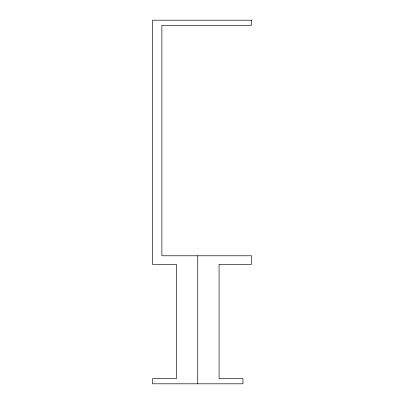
<?xml version="1.0" encoding="UTF-8"?>
<svg xmlns="http://www.w3.org/2000/svg" width="404" height="404" viewBox="0 0 404 404"><rect width="100%" height="100%" fill="white"/><g stroke="black" fill="none" stroke-linecap="round" stroke-linejoin="round"><path stroke-width="0.61" d="M197.733 255.772L197.733 383.8M251.505 20.2L152.495 20.2L152.495 264.307L176.397 264.307L176.397 378.679L152.495 378.679L152.495 383.8L242.971 383.8L242.971 378.679L219.069 378.679L219.069 264.307L251.505 264.307L251.505 255.772L161.883 255.772L161.883 25.321L251.505 25.321L251.505 20.2"/></g></svg>
